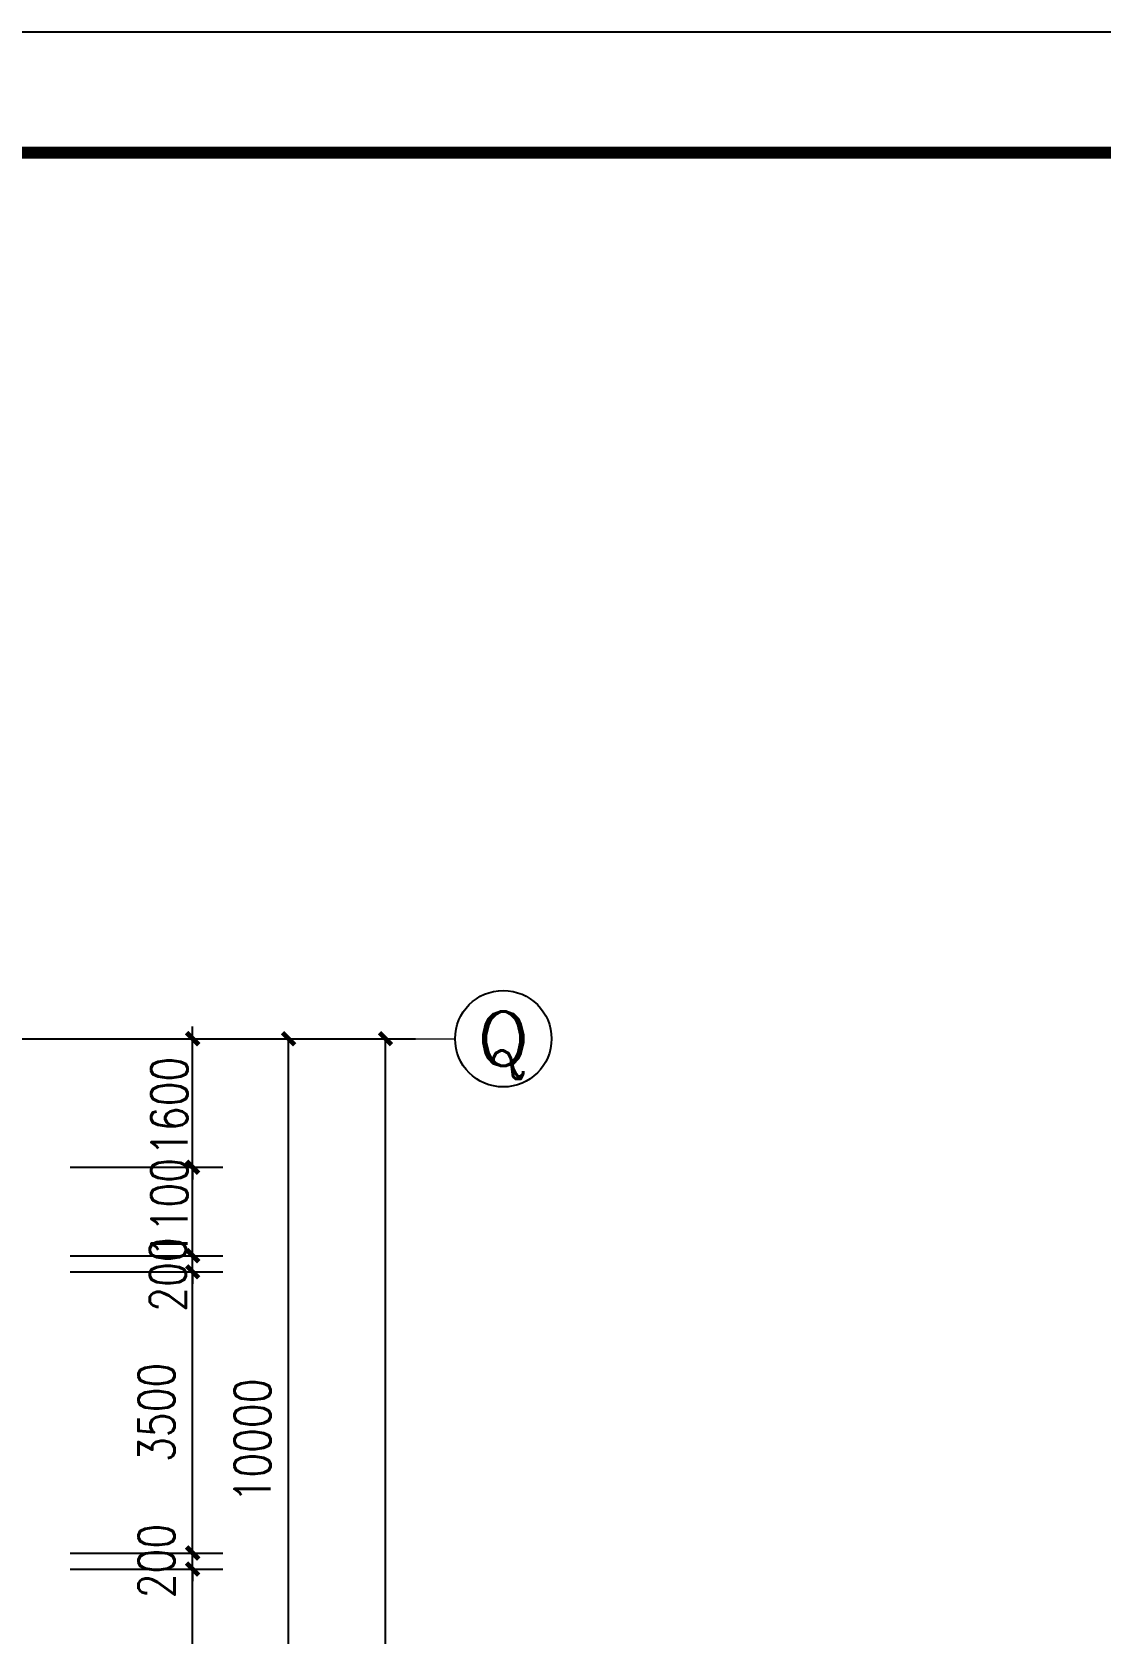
# Model space of a CAD drawing. Extents: x 1417642 to 3570900, y 124798 to 1191112.
# Drawn here: x 1591739 to 1605041, y 613964 to 633898 of the extents above; entities that cross this region are included whole.
import ezdxf
from ezdxf.enums import TextEntityAlignment as Align

# ---------------------------------------------------------------- set-up
doc = ezdxf.new("R2010")
doc.units = 0
doc.header["$LTSCALE"] = 1000
doc.header["$MEASUREMENT"] = 0
doc.linetypes.add('DOTE', pattern=[2.42, 2, -0.2, 0.02, -0.2])
doc.layers.get('0').update_dxf_attribs({"linetype": 'CONTINUOUS'})
doc.layers.get('Defpoints').update_dxf_attribs({"linetype": 'CONTINUOUS'})
for name, color, linetype in [('AXIS', 3, 'CONTINUOUS'), ('AXIS_TEXT', 7, 'CONTINUOUS'), ('DOTE', 1, 'DOTE'), ('PUB_DIM', 3, 'CONTINUOUS'), ('PUB_TITLE', 4, 'CONTINUOUS')]:
    doc.layers.add(name, color=color, linetype=linetype)
doc.styles.add('_TCH_AXIS', font='COMPLEX', dxfattribs={"bigfont": 'GBCBIG'})
doc.styles.add('DIM_FONT', font='SIMPLEX.shx', dxfattribs={"width": 0.8})
doc.dimstyles.new('DIMN150', dxfattribs={"dimscale": 1.5, "dimtxt": 300, "dimasz": 100, "dimexe": 250, "dimexo": 300, "dimgap": 150, "dimtad": 1, "dimdec": 0, "dimzin": 0, "dimdsep": 46, "dimtxsty": 'DIM_FONT', "dimblk": 'ARCHTICK', "dimcen": 0.09, "dimdle": 1.5, "dimclrt": 7, "dimazin": 2, "dimtfac": 1, "dimtdec": 0, "dimtix": 1, "dimtmove": 2, "dimatfit": 3, "dimldrblk": 'ARCHTICK', "dimfxl": 1, "dimtolj": 1, "dimtzin": 0, "dimarcsym": 0})

# ---------------------------------------------------------------- blocks, each defined once
blk = doc.blocks.new('_ArchTick')
at = {"color": 0, "linetype": 'ByBlock', "const_width": 0.4}
blk.add_lwpolyline([(-0.5, -0.5), (0.5, 0.5)], dxfattribs=at)
blk = doc.blocks.new('*D2574')
at = {"layer": 'Defpoints', "color": 0}
for p in [(1591763, 621371), (1593738, 621371), (1591763, 619771)]:
    blk.add_point(p, dxfattribs=at)
at = {"layer": 'PUB_DIM', "color": 0, "lineweight": -2}
for p, q in [((1592213, 621371), (1594113, 621371)), ((1593738, 621371), (1593738, 621521)), ((1593738, 619771), (1593738, 621371)), ((1592213, 619771), (1594113, 619771)), ((1593738, 619771), (1593738, 619621))]:
    blk.add_line(p, q, dxfattribs=at)
at = {"layer": 'PUB_DIM', "color": 0, "lineweight": -2, "xscale": 150, "yscale": 150, "zscale": 150}
for p, rotation in [((1593738, 621371), 270), ((1593738, 619771), 90)]:
    blk.add_blockref('_ArchTick', p, dxfattribs=dict(at, rotation=rotation))
at = {"layer": 'PUB_DIM', "color": 7, "insert": (1593448, 620529), "char_height": 450, "attachment_point": 5, "rotation": 90, "style": 'DIM_FONT'}
blk.add_mtext('\\A1;1600', dxfattribs=at)
blk = doc.blocks.new('*D2575')
at = {"layer": 'Defpoints', "color": 0}
for p in [(1591763, 619771), (1593738, 619771), (1591763, 618671)]:
    blk.add_point(p, dxfattribs=at)
at = {"layer": 'PUB_DIM', "color": 0, "lineweight": -2}
for p, q in [((1592213, 619771), (1594113, 619771)), ((1593738, 618669), (1593738, 619773)), ((1592213, 618671), (1594113, 618671))]:
    blk.add_line(p, q, dxfattribs=at)
at = {"layer": 'PUB_DIM', "color": 0, "lineweight": -2, "xscale": 150, "yscale": 150, "zscale": 150}
for p, rotation in [((1593738, 619771), 90), ((1593738, 618671), 270)]:
    blk.add_blockref('_ArchTick', p, dxfattribs=dict(at, rotation=rotation))
at = {"layer": 'PUB_DIM', "color": 7, "insert": (1593448, 619269), "char_height": 450, "attachment_point": 5, "rotation": 90, "style": 'DIM_FONT'}
blk.add_mtext('\\A1;1100', dxfattribs=at)
blk = doc.blocks.new('*D2576')
at = {"layer": 'Defpoints', "color": 0}
for p in [(1591763, 618671), (1593738, 618671), (1591763, 618471)]:
    blk.add_point(p, dxfattribs=at)
at = {"layer": 'PUB_DIM', "color": 0, "lineweight": -2}
for p, q in [((1593738, 618671), (1593738, 618821)), ((1592213, 618671), (1594113, 618671)), ((1593738, 618471), (1593738, 618671)), ((1592213, 618471), (1594113, 618471)), ((1593738, 618471), (1593738, 618321))]:
    blk.add_line(p, q, dxfattribs=at)
at = {"layer": 'PUB_DIM', "color": 0, "lineweight": -2, "xscale": 150, "yscale": 150, "zscale": 150}
for p, rotation in [((1593738, 618671), 270), ((1593738, 618471), 90)]:
    blk.add_blockref('_ArchTick', p, dxfattribs=dict(at, rotation=rotation))
at = {"layer": 'PUB_DIM', "color": 7, "insert": (1593430, 618436), "char_height": 450, "attachment_point": 5, "rotation": 90, "style": 'DIM_FONT'}
blk.add_mtext('\\A1;200', dxfattribs=at)
blk = doc.blocks.new('*D2577')
at = {"layer": 'Defpoints', "color": 0}
for p in [(1591763, 618471), (1593738, 618471), (1591763, 614971)]:
    blk.add_point(p, dxfattribs=at)
at = {"layer": 'PUB_DIM', "color": 0, "lineweight": -2}
for p, q in [((1592213, 618471), (1594113, 618471)), ((1593738, 614969), (1593738, 618473)), ((1592213, 614971), (1594113, 614971))]:
    blk.add_line(p, q, dxfattribs=at)
at = {"layer": 'PUB_DIM', "color": 0, "lineweight": -2, "xscale": 150, "yscale": 150, "zscale": 150}
for p, rotation in [((1593738, 618471), 90), ((1593738, 614971), 270)]:
    blk.add_blockref('_ArchTick', p, dxfattribs=dict(at, rotation=rotation))
at = {"layer": 'PUB_DIM', "color": 7, "insert": (1593288, 616721), "char_height": 450, "attachment_point": 5, "rotation": 90, "style": 'DIM_FONT'}
blk.add_mtext('\\A1;3500', dxfattribs=at)
blk = doc.blocks.new('*D2578')
at = {"layer": 'Defpoints', "color": 0}
for p in [(1591763, 614971), (1593738, 614971), (1591763, 614771)]:
    blk.add_point(p, dxfattribs=at)
at = {"layer": 'PUB_DIM', "color": 0, "lineweight": -2}
for p, q in [((1593738, 614971), (1593738, 615121)), ((1592213, 614971), (1594113, 614971)), ((1593738, 614771), (1593738, 614971)), ((1592213, 614771), (1594113, 614771)), ((1593738, 614771), (1593738, 614621))]:
    blk.add_line(p, q, dxfattribs=at)
at = {"layer": 'PUB_DIM', "color": 0, "lineweight": -2, "xscale": 150, "yscale": 150, "zscale": 150}
for p, rotation in [((1593738, 614971), 270), ((1593738, 614771), 90)]:
    blk.add_blockref('_ArchTick', p, dxfattribs=dict(at, rotation=rotation))
at = {"layer": 'PUB_DIM', "color": 7, "insert": (1593288, 614871), "char_height": 450, "attachment_point": 5, "rotation": 90, "style": 'DIM_FONT'}
blk.add_mtext('\\A1;200', dxfattribs=at)
blk = doc.blocks.new('*D2579')
at = {"layer": 'Defpoints', "color": 0}
for p in [(1591763, 614771), (1593738, 614771), (1591763, 611371)]:
    blk.add_point(p, dxfattribs=at)
at = {"layer": 'PUB_DIM', "color": 0, "lineweight": -2}
for p, q in [((1592213, 614771), (1594113, 614771)), ((1593738, 611369), (1593738, 614773)), ((1592213, 611371), (1594113, 611371))]:
    blk.add_line(p, q, dxfattribs=at)
at = {"layer": 'PUB_DIM', "color": 0, "lineweight": -2, "xscale": 150, "yscale": 150, "zscale": 150}
for p, rotation in [((1593738, 614771), 90), ((1593738, 611371), 270)]:
    blk.add_blockref('_ArchTick', p, dxfattribs=dict(at, rotation=rotation))
at = {"layer": 'PUB_DIM', "color": 7, "insert": (1593288, 613071), "char_height": 450, "attachment_point": 5, "rotation": 90, "style": 'DIM_FONT'}
blk.add_mtext('\\A1;3400', dxfattribs=at)
blk = doc.blocks.new('*D2632')
at = {"layer": 'Defpoints', "color": 0}
for p in [(1593430, 621371), (1596138, 621371), (1593430, 522771)]:
    blk.add_point(p, dxfattribs=at)
at = {"layer": 'PUB_DIM', "color": 0, "lineweight": -2}
for p, q in [((1593880, 621371), (1596513, 621371)), ((1596138, 522769), (1596138, 621373)), ((1593880, 522771), (1596513, 522771))]:
    blk.add_line(p, q, dxfattribs=at)
at = {"layer": 'PUB_DIM', "color": 0, "lineweight": -2, "xscale": 150, "yscale": 150, "zscale": 150}
for p, rotation in [((1596138, 621371), 90), ((1596138, 522771), 270)]:
    blk.add_blockref('_ArchTick', p, dxfattribs=dict(at, rotation=rotation))
at = {"layer": 'PUB_DIM', "color": 7, "insert": (1595688, 572071), "char_height": 450, "attachment_point": 5, "rotation": 90, "style": 'DIM_FONT'}
blk.add_mtext('\\A1;98600', dxfattribs=at)
blk = doc.blocks.new('*D2633')
at = {"layer": 'AXIS', "color": 0, "lineweight": -2}
for p, q in [((1590698, 621371), (1595307, 621371)), ((1594932, 611369), (1594932, 621373)), ((1590698, 611371), (1595307, 611371))]:
    blk.add_line(p, q, dxfattribs=at)
at = {"layer": 'Defpoints', "color": 0}
for p in [(1590248, 621371), (1594932, 621371), (1590248, 611371)]:
    blk.add_point(p, dxfattribs=at)
at = {"layer": 'AXIS', "color": 0, "lineweight": -2, "xscale": 150, "yscale": 150, "zscale": 150}
for p, rotation in [((1594932, 621371), 90), ((1594932, 611371), 270)]:
    blk.add_blockref('_ArchTick', p, dxfattribs=dict(at, rotation=rotation))
at = {"layer": 'AXIS', "color": 7, "insert": (1594482, 616371), "char_height": 450, "attachment_point": 5, "rotation": 90, "style": 'DIM_FONT'}
blk.add_mtext('\\A1;10000', dxfattribs=at)

msp = doc.modelspace()

# ---------------------------------------------------------------- linework, layer by layer
at = {"layer": 'AXIS', "lineweight": 0}
msp.add_line((1591879.1, 621370.9, 0), (1597003.8, 621370.9, 0), dxfattribs=at)
at = {"layer": 'AXIS'}
msp.add_circle((1597603.8, 621370.9), 600, dxfattribs=at)
at = {"layer": 'DOTE', "lineweight": 0, "elevation": 0}
msp.add_lwpolyline([(1596227.1, 621370.9), (1432052.3, 621370.9)], dxfattribs=at)
at = {"layer": 'PUB_TITLE'}
msp.add_lwpolyline([(1417642.3, 507748.4), (1618342.3, 507748.4), (1618342.3, 633898.4), (1417642.3, 633898.4)], close=True, dxfattribs=at)
at = {"layer": 'PUB_TITLE', "const_width": 150}
msp.add_lwpolyline([(1421392.3, 509248.4), (1616842.3, 509248.4), (1616842.3, 632398.4), (1421392.3, 632398.4)], close=True, dxfattribs=at)

# ---------------------------------------------------------------- texts
at = {"layer": 'AXIS_TEXT', "style": '_TCH_AXIS', "width": 1.3125}
msp.add_text('Q', height=678.8, dxfattribs=at).set_placement((1597264.4, 621031.5), (1597943.2, 621031.5), align=Align.FIT)

# ---------------------------------------------------------------- dimensions: what is measured, and where the dimension line sits
at = {"layer": 'AXIS'}
dim = msp.add_aligned_dim(p1=(1590248.5, 611370.9), p2=(1590248.5, 621370.9), distance=-4683.9, dimstyle='DIMN150', dxfattribs=at)
dim.commit()
dim.dimension.update_dxf_attribs({"geometry": '*D2633', "text_midpoint": (1594482.4, 616370.9)})
at = {"layer": 'PUB_DIM'}
for base, p1, p2, picture, middle in [((1593737.8, 621370.9), (1591763.5, 619770.9), (1591763.5, 621370.9), '*D2574', (1593447.7, 620528.6)), ((1593737.8, 619770.9), (1591763.5, 618670.9), (1591763.5, 619770.9), '*D2575', (1593447.8, 619268.7)), ((1593737.8, 618670.9), (1591763.5, 618470.9), (1591763.5, 618670.9), '*D2576', (1593430.3, 618435.5))]:
    dim = msp.add_linear_dim(base=base, p1=p1, p2=p2, angle=90, dimstyle='DIMN150', dxfattribs=at)
    dim.commit()
    dim.dimension.update_dxf_attribs({"geometry": picture, "text_midpoint": middle, "dimtype": 129})
for p1, p2, distance, picture, middle in [((1593430.5, 522770.9), (1593430.5, 621370.9), -2707.3, '*D2632', (1595687.8, 572070.9)), ((1591763.5, 614970.9), (1591763.5, 618470.9), -1974.3, '*D2577', (1593287.8, 616720.9)), ((1591763.5, 614770.9), (1591763.5, 614970.9), -1974.3, '*D2578', (1593287.8, 614870.9)), ((1591763.5, 611370.9), (1591763.5, 614770.9), -1974.3, '*D2579', (1593287.8, 613070.9))]:
    dim = msp.add_aligned_dim(p1=p1, p2=p2, distance=distance, dimstyle='DIMN150', dxfattribs=at)
    dim.commit()
    dim.dimension.update_dxf_attribs({"geometry": picture, "text_midpoint": middle})

doc.saveas('drawing.dxf')
